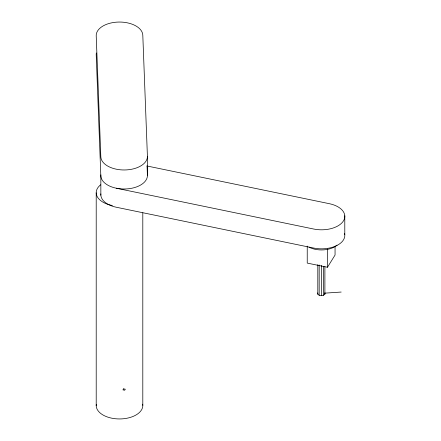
<?xml version="1.0" encoding="UTF-8"?>
<svg xmlns="http://www.w3.org/2000/svg" width="441" height="441" viewBox="0 0 441 441"><rect width="100%" height="100%" fill="white"/><g stroke="black" fill="none" stroke-linecap="round" stroke-linejoin="round"><path stroke-width="0.66" d="M307.234 246.1L307.234 263.09L327.47 267.268L335.055 255.036L335.055 246.205M317.79 292.885L317.807 294.213L319.179 295.283L321.373 295.679L323.562 295.261L324.896 294.175L324.896 266.656M324.857 293.144L341.18 292.052M146.792 165.948L329.372 203.698A23.296 13.45 0 0 1 343.451 220.897A23.296 13.45 0 0 1 313.661 229.022L116.264 188.208M147.41 156.23L142.801 35.203A23.296 13.45 0 0 0 118.993 22.05A23.296 13.45 0 0 0 96.215 35.793L100.824 156.82A23.296 13.45 0 0 0 124.632 169.972A23.296 13.45 0 0 0 147.41 156.23L147.41 175.248A23.296 13.45 0 0 1 123.783 188.996A23.296 13.45 0 0 1 100.851 174.862M147.068 166.312L147.41 175.248M100.824 175.843L96.215 54.816A23.296 13.45 0 0 1 96.37 52.948M324.879 292.846L324.896 294.175M344.79 215.743L344.79 234.766M327.47 248.928L327.47 267.268M323.562 266.364L323.562 295.261M321.373 265.41L321.373 295.679M319.179 265.008L319.179 295.283M317.807 264.628L317.807 294.213M142.801 212.821L142.801 405.362M100.846 176.163L100.846 195.181M96.21 192.833L96.21 405.643M337.023 245.157A18.638 10.76 0 0 1 309.036 247.18M100.851 193.886A23.296 13.45 0 0 0 116.264 207.231L313.661 248.046A23.296 13.45 0 0 0 344.603 233.57M142.691 404.171A23.296 13.45 0 0 1 119.743 418.95A23.296 13.45 0 0 1 96.281 404.441M112.405 205.506A23.296 13.45 0 0 1 100.68 184.768M123.552 388.857L122.923 389.872L124.682 390.235L125.31 389.221L123.552 388.857"/></g></svg>
